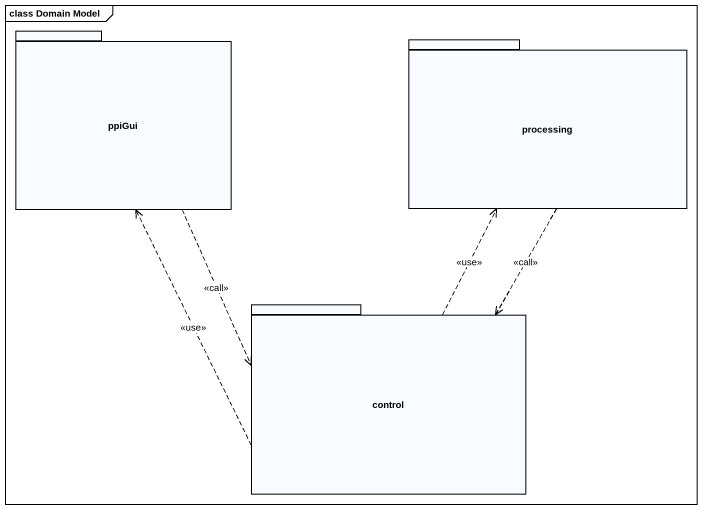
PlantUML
@startuml
mainframe class Domain Model
package ppiGui {
}
package processing {
}
package "control" as control_ {
}
ppiGui ..> control_ : <<call>>
processing ..> control_ : <<call>>
control_ .up.> ppiGui : <<use>>
control_ .up.> processing : <<use>>
@enduml
